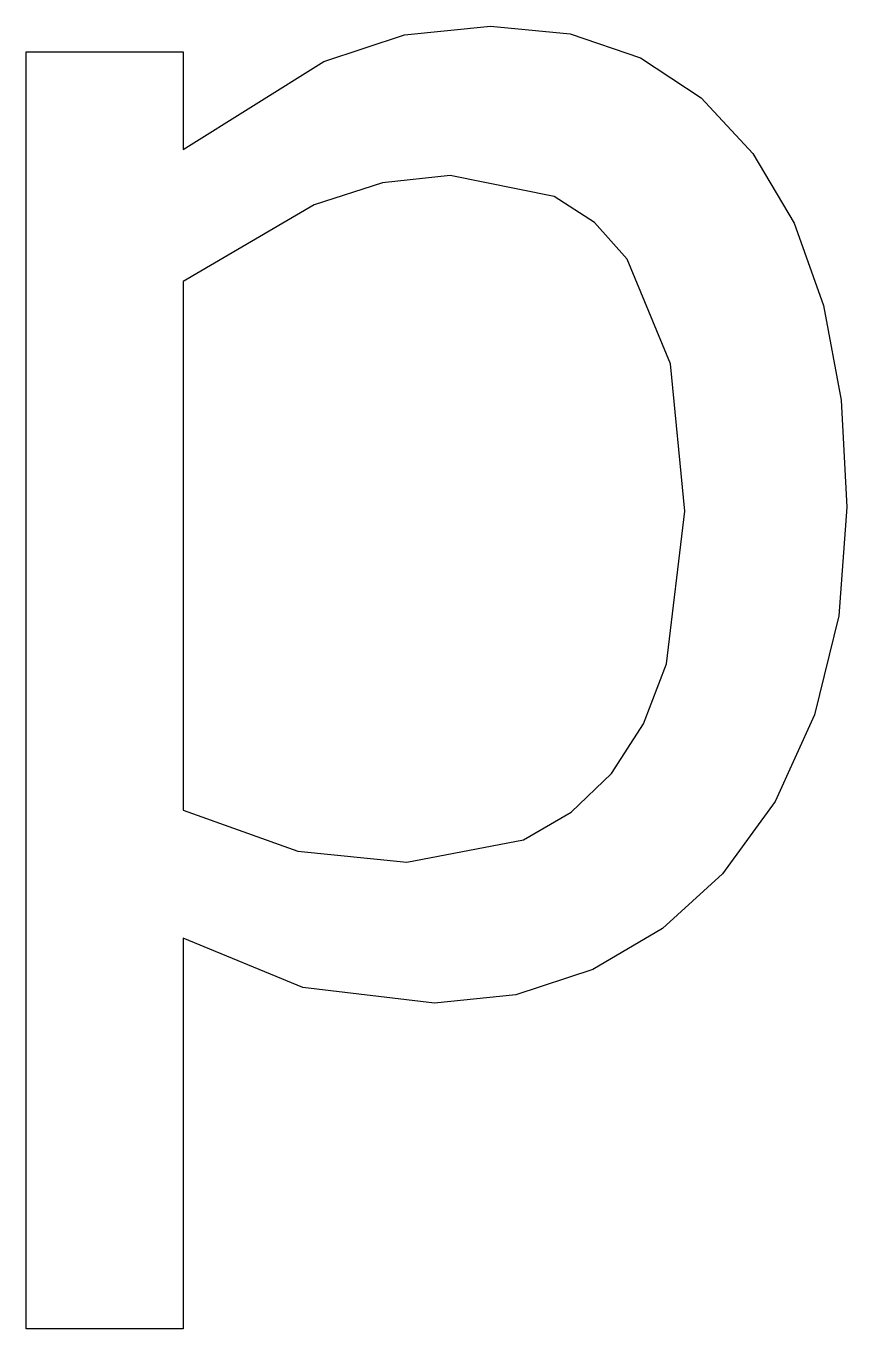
# Model space of a CAD drawing. Header units: metres. Extents: x -61 to 60, y -46 to 146.
import ezdxf

# ---------------------------------------------------------------- set-up
doc = ezdxf.new("R2010")
doc.units = ezdxf.units.M

msp = doc.modelspace()

# ---------------------------------------------------------------- linework, layer by layer
at = {"layer": 'COMPONENT0'}
for p, q in [((-17.25, 141), (-5.33, 144.93)), ((-5.33, 144.93), (7.36, 146.24)), ((7.36, 146.24), (19.13, 145.07)), ((19.13, 145.07), (29.52, 141.54)), ((-61.23, -46.2), (-61.23, 142.42)), ((-61.23, 142.42), (-38.04, 142.42)), ((-38.04, 142.42), (-38.04, 127.99)), ((-38.04, 127.99), (-17.25, 141)), ((29.52, 141.54), (38.52, 135.66)), ((38.52, 135.66), (46.15, 127.43)), ((46.15, 127.43), (52.23, 117.11)), ((1.44, 124.16), (-8.59, 123.08)), ((16.79, 121.08), (1.44, 124.16)), ((-8.59, 123.08), (-18.67, 119.84)), ((-18.67, 119.84), (-38.04, 108.49)), ((22.76, 117.22), (16.79, 121.08)), ((27.59, 111.83), (22.76, 117.22)), ((52.23, 117.11), (56.56, 104.96)), ((33.97, 96.34), (27.59, 111.83)), ((-38.04, 108.49), (-38.04, 30.41)), ((56.56, 104.96), (59.16, 90.99)), ((36.1, 74.57), (33.97, 96.34)), ((59.16, 90.99), (60.03, 75.19)), ((60.03, 75.19), (58.83, 59.13)), ((33.39, 52.06), (36.1, 74.57)), ((58.83, 59.13), (55.22, 44.53)), ((29.99, 43.16), (33.39, 52.06)), ((55.22, 44.53), (49.42, 31.72)), ((25.24, 35.83), (29.99, 43.16)), ((19.28, 30.11), (25.24, 35.83)), ((49.42, 31.72), (41.65, 21.03)), ((-38.04, 30.41), (-21.08, 24.36)), ((12.26, 26.03), (19.28, 30.11)), ((-4.98, 22.76), (12.26, 26.03)), ((-21.08, 24.36), (-4.98, 22.76)), ((41.65, 21.03), (32.78, 12.94)), ((32.78, 12.94), (22.47, 6.91)), ((-20.34, 4.25), (-38.04, 11.53)), ((-38.04, 11.53), (-38.04, -46.2)), ((22.47, 6.91), (11.1, 3.16)), ((-0.91, 1.91), (-20.34, 4.25)), ((11.1, 3.16), (-0.91, 1.91)), ((-38.04, -46.2), (-61.23, -46.2))]:
    msp.add_line(p, q, dxfattribs=at)

doc.saveas('drawing.dxf')
